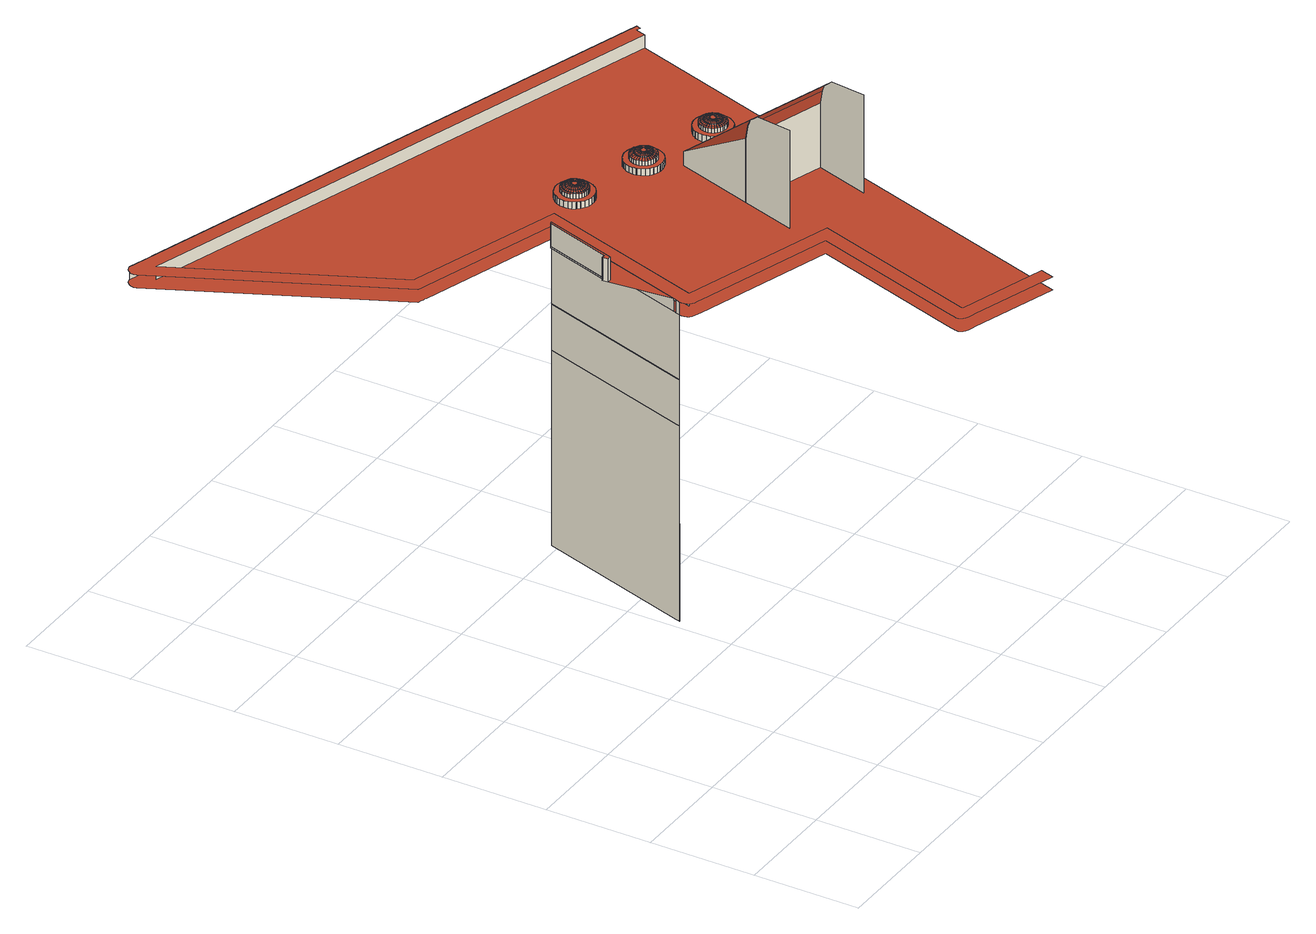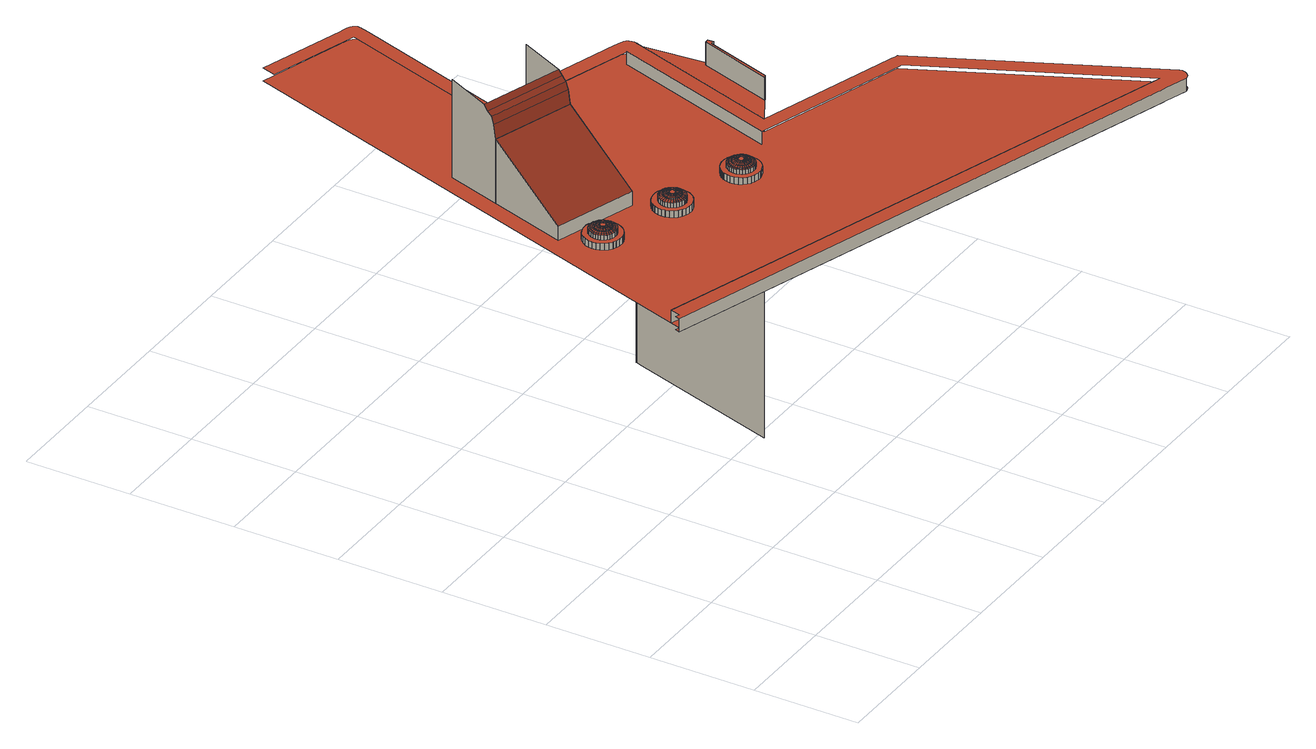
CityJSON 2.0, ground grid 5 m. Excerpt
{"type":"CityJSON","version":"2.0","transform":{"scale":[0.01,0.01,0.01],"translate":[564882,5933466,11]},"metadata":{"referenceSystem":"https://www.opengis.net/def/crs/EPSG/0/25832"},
"CityObjects":{
"building1":{"type":"Building","attributes":{"Grundfläche 2D":"19094.941454","Grundhöhe NN":"4.316"},"children":["building1-1","building1-2","building1-3","building1-4","building1-5","building1-6","building1-7","building1-8","building1-9","building1-10","building1-11","building1-12"],"geometry":[{"type":"MultiSurface","lod":"3","boundaries":[[[0,1,2,3]],[[4,5,6,7,8]],[[9,10,6,7]],[[11,12,13,14,0,3,15,16,17,18,19]],[[20,21,22,23,24,25,26,27]],[[28,29,30,31,4,8,32,33]],[[34,10,35,36,37,38,39]],[[38,37,40,41]],[[42,43,44,45,46,47,48,49,50,51,52,53,54,55,56,57,58,59,60,61,62,63,64,65,66,67,68,69,70,71,72,73,35,10,6,5,74,75,76,77,78,79,80,81,82,83,84,85,86,87,88,89,90,91,92,93,94,95,96,97,98]],[[99,100,101,102,103,104,105,106,107,108,109,110,111,112,113,114,115,116,117,118,119,120,121,122,123,124,125,126,127,33,32,8,4,128,129,130,131,132,133,134,135,136,137,138,139,140,141,142,143,144,145]],[[32,9,10,35,146,33]],[[10,9,146,35]],[[52,51,147,148]],[[113,114,115,116,62,61,60,59]],[[149,150,151,152,153,154,155,156,157,158,159,160]],[[161,162,157,156]],[[162,163,158,157]],[[163,164,159,158]],[[165,149,160,166]],[[164,167,160,159]],[[149,168,167,160]],[[56,55,169,110]],[[167,170,166,160]],[[161,171,172,173,174,168,167,164,163,162]],[[175,165,166,170]],[[168,175,170,167]]],"semantics":{"surfaces":[{"type":"WallSurface"},{"type":"RoofSurface"}],"values":[0,0,0,0,0,0,1,0,1,1,0,0,0,0,0,1,1,1,0,1,0,0,1,0,0,0]}}]},
"building1-1":{"type":"BuildingInstallation","parents":["building1"],"geometry":[{"type":"MultiSurface","lod":"3","boundaries":[[[176,177,178,179,180,181]],[[37,179,178,36]],[[37,38,180,179]],[[38,39,181,180]],[[34,176,181,39]],[[177,176,34,182]],[[178,177,182,36]]],"semantics":{"surfaces":[{"type":"RoofSurface"},{"type":"WallSurface"}],"values":[0,1,1,1,1,1,1]}}]},
"building1-2":{"type":"BuildingInstallation","parents":["building1"],"geometry":[{"type":"MultiSurface","lod":"3","boundaries":[[[183,184,185,186,187,188,189,190,191,192,193,194,195,196,197,198,199,200,201,202,203,204,205,206,207,208,209,210,211,212,213,214,215,216,217,218,219,220,221,222,223,224,225,226,227,228,229,230,231,232,233,234,235]],[[236,237,238,187,186,185]],[[238,239,188,187]],[[239,240,189,188]],[[240,241,190,189]],[[241,242,191,190]],[[242,243,244,193,192,191]],[[244,245,194,193]],[[245,246,195,194]],[[246,247,196,195]],[[247,248,197,196]],[[248,249,198,197]],[[249,250,199,198]],[[250,251,200,199]],[[251,252,253,202,201,200]],[[253,254,255,204,203,202]],[[255,256,257,206,205,204]],[[257,258,207,206]],[[258,259,208,207]],[[259,260,209,208]],[[260,261,210,209]],[[261,262,211,210]],[[262,263,212,211]],[[263,264,213,212]],[[264,265,266,215,214,213]],[[266,267,216,215]],[[267,268,217,216]],[[268,269,218,217]],[[269,270,219,218]],[[270,271,220,219]],[[271,272,221,220]],[[272,273,222,221]],[[273,274,223,222]],[[274,275,224,223]],[[275,276,225,224]],[[276,277,226,225]],[[277,278,227,226]],[[278,279,228,227]],[[279,280,229,228]],[[280,281,230,229]],[[281,282,231,230]],[[282,283,232,231]],[[283,284,233,232]],[[234,233,284,285]],[[285,286,235,234]],[[286,287,183,235]],[[287,288,184,183]],[[288,236,185,184]]],"semantics":{"surfaces":[{"type":"RoofSurface"},{"type":"WallSurface"}],"values":[0,1,1,1,1,1,1,1,1,1,1,1,1,1,1,1,1,1,1,1,1,1,1,1,1,1,1,1,1,1,1,1,1,1,1,1,1,1,1,1,1,1,1,1,1,1,1,1]}}]},
"building1-3":{"type":"BuildingInstallation","parents":["building1"],"geometry":[{"type":"MultiSurface","lod":"3","boundaries":[[[289,290,291,292,293,294,295,296,297,298,299,300,301,302,303,304,305,306,307,308,309,310,311,312,313,314,315,316,317,318,319,320,321,322,323,324,325,326,327,328,329,330,331,332,333,334,335,336,337,338,339,340,341,342,343,344,345,346,347,348]],[[349,350,291,290]],[[350,351,292,291]],[[351,352,293,292]],[[352,353,294,293]],[[353,354,295,294]],[[354,355,296,295]],[[355,356,297,296]],[[356,357,298,297]],[[357,358,359,300,299,298]],[[359,360,301,300]],[[360,361,302,301]],[[361,362,303,302]],[[362,363,304,303]],[[363,364,365,306,305,304]],[[307,306,365,366]],[[366,367,308,307]],[[367,368,369,310,309,308]],[[369,370,371,312,311,310]],[[343,342,372,373]],[[373,374,344,343]],[[345,344,374,375]],[[375,376,346,345]],[[376,377,347,346]],[[377,378,348,347]],[[378,379,349,290,289,348]],[[371,380,313,312]],[[380,381,314,313]],[[381,382,315,314]],[[382,383,316,315]],[[383,384,385,318,317,316]],[[385,386,387,320,319,318]],[[387,388,321,320]],[[388,389,322,321]],[[389,390,323,322]],[[390,391,324,323]],[[391,392,325,324]],[[392,393,326,325]],[[393,394,327,326]],[[394,395,328,327]],[[395,396,329,328]],[[396,397,330,329]],[[397,398,331,330]],[[398,399,332,331]],[[399,400,401,334,333,332]],[[401,402,335,334]],[[402,403,336,335]],[[403,404,337,336]],[[404,405,338,337]],[[405,406,407,340,339,338]],[[407,408,341,340]],[[408,372,342,341]]],"semantics":{"surfaces":[{"type":"RoofSurface"},{"type":"WallSurface"}],"values":[0,1,1,1,1,1,1,1,1,1,1,1,1,1,1,1,1,1,1,1,1,1,1,1,1,1,1,1,1,1,1,1,1,1,1,1,1,1,1,1,1,1,1,1,1,1,1,1,1,1,1,1]}}]},
"building1-4":{"type":"BuildingInstallation","parents":["building1"],"geometry":[{"type":"MultiSurface","lod":"3","boundaries":[[[409,410,411,412]],[[413,409,412,414,415]],[[410,416,417,411]],[[416,418,419,417]],[[420,421,419,418]],[[420,422,423,421]],[[422,424,425,423]],[[426,427,425,424]],[[426,428,429,427]],[[428,430,431,429]],[[430,432,433,431]],[[432,434,435,433]],[[436,437,435,434]],[[436,438,439,437]],[[438,440,441,439]],[[440,442,443,444]],[[440,444,441]],[[442,445,446,443]],[[447,448,446,445]],[[449,450,448,447]],[[449,451,452,450]],[[451,453,454,452]],[[453,455,456,454]],[[455,457,458,456]],[[457,459,460,458]],[[459,461,462,460]],[[461,463,464,462]],[[465,466,464,463]],[[465,467,468,466]],[[467,469,470,468]],[[469,413,415,470]],[[411,471,472,412]],[[411,417,473,471]],[[417,419,474,473]],[[419,421,475,474]],[[421,423,476,475]],[[425,477,476,423]],[[425,427,478,477]],[[427,429,479,478]],[[431,480,479,429]],[[431,433,481,480]],[[433,435,482,481]],[[435,437,483,482]],[[437,439,484,483]],[[441,485,484,439]],[[444,443,486,485,441]],[[443,446,487,486]],[[448,488,487,446]],[[448,450,489,488]],[[450,452,490,489]],[[452,454,491,490]],[[454,456,492,491]],[[456,458,493,492]],[[460,494,493,458]],[[460,462,495,494]],[[462,464,496,495]],[[464,466,497,496]],[[468,498,497,466]],[[468,470,499,498]],[[470,415,500,499]],[[414,412,472,500,415]],[[498,499,500,472,471,473,474,475,476,477,478,479,480,481,482,483,484,485,486,487,488,489,490,491,492,493,494,495,496,497]],[[501,502,410,409]],[[502,503,416,410]],[[503,504,418,416]],[[504,505,420,418]],[[505,506,422,420]],[[506,507,424,422]],[[507,508,426,424]],[[508,509,428,426]],[[430,428,509,510]],[[432,430,510,511]],[[511,512,434,432]],[[512,513,436,434]],[[513,514,438,436]],[[514,515,440,438]],[[515,516,442,440]],[[516,517,445,442]],[[517,518,447,445]],[[518,519,449,447]],[[519,520,451,449]],[[520,521,453,451]],[[521,522,455,453]],[[522,523,457,455]],[[523,524,459,457]],[[524,525,461,459]],[[525,526,463,461]],[[526,527,465,463]],[[467,465,527,528]],[[469,467,528,529]],[[529,530,413,469]],[[530,501,409,413]]],"semantics":{"surfaces":[{"type":"RoofSurface"},{"type":"WallSurface"}],"values":[0,0,0,0,0,0,0,0,0,0,0,0,0,0,0,0,0,0,0,0,0,0,0,0,0,0,0,0,0,0,0,0,0,0,0,0,0,0,0,0,0,0,0,0,0,0,0,0,0,0,0,0,0,0,0,0,0,0,0,0,0,0,1,1,1,1,1,1,1,1,1,1,1,1,1,1,1,1,1,1,1,1,1,1,1,1,1,1,1,1,1,1]}}]},
"building1-5":{"type":"BuildingInstallation","parents":["building1"],"geometry":[{"type":"MultiSurface","lod":"3","boundaries":[[[531,532,533,534,535,536,537,538,539,540,541,542,543,544,545,546,547,548,549,550,551,552,553,554,555,556,557,558,559,560,561,562,563,564,565,566,567,568,569,570,571,572,573,574]],[[575,576,549,548]],[[576,577,550,549]],[[577,578,579,552,551,550]],[[580,581,582,562,561,560]],[[582,583,584,564,563,562]],[[584,585,565,564]],[[585,586,566,565]],[[586,587,567,566]],[[587,588,568,567]],[[589,590,533,532]],[[590,591,534,533]],[[591,592,535,534]],[[592,593,536,535]],[[593,594,537,536]],[[594,595,538,537]],[[595,596,539,538]],[[596,597,540,539]],[[597,598,541,540]],[[542,541,598,599]],[[543,542,599,600]],[[600,601,544,543]],[[601,602,545,544]],[[602,603,546,545]],[[603,604,547,546]],[[604,575,548,547]],[[579,605,606,554,553,552]],[[606,607,608,556,555,554]],[[608,609,610,558,557,556]],[[610,611,559,558]],[[611,580,560,559]],[[612,570,569,568,588,613]],[[612,614,571,570]],[[614,615,572,571]],[[616,574,573,572,615,617]],[[616,618,531,574]],[[618,589,532,531]]],"semantics":{"surfaces":[{"type":"RoofSurface"},{"type":"WallSurface"}],"values":[0,1,1,1,1,1,1,1,1,1,1,1,1,1,1,1,1,1,1,1,1,1,1,1,1,1,1,1,1,1,1,1,1,1,1,1,1]}}]},
"building1-6":{"type":"BuildingInstallation","parents":["building1"],"geometry":[{"type":"MultiSurface","lod":"3","boundaries":[[[619,620,621,622,623,624,625,626,627,628,629,630,631,632,633,634,635,636,637,638,639,640,641,642,643,644,645,646,647,648,649,650,651,652,653,654,655,656,657,658,659,660,661,662]],[[637,636,663,664]],[[638,637,664,665]],[[666,640,639,638,665,667]],[[668,642,641,640,666,669]],[[643,642,668,670]],[[644,643,670,671]],[[645,644,671,672]],[[646,645,672,673]],[[674,648,647,646,673,675]],[[625,624,676,677]],[[626,625,677,678]],[[627,626,678,679]],[[628,627,679,680]],[[629,628,680,681]],[[630,629,681,682]],[[631,630,682,683]],[[632,631,683,684]],[[621,620,685,686]],[[622,621,686,687]],[[623,622,687,688]],[[624,623,688,676]],[[633,632,684,689]],[[634,633,689,690]],[[635,634,690,691]],[[636,635,691,663]],[[692,650,649,648,674,693]],[[694,652,651,650,692,695]],[[696,654,653,652,694,697]],[[655,654,696,698]],[[656,655,698,699]],[[700,658,657,656,699,701]],[[702,660,659,658,700,703]],[[704,662,661,660,702,705]],[[619,662,704,706]],[[620,619,706,685]]],"semantics":{"surfaces":[{"type":"RoofSurface"},{"type":"WallSurface"}],"values":[0,1,1,1,1,1,1,1,1,1,1,1,1,1,1,1,1,1,1,1,1,1,1,1,1,1,1,1,1,1,1,1,1,1,1,1]}}]},
"building1-7":{"type":"BuildingInstallation","parents":["building1"],"geometry":[{"type":"MultiSurface","lod":"3","boundaries":[[[707,708,709,710]],[[711,707,710,712,713]],[[708,714,715,709]],[[714,716,717,715]],[[716,718,719,717]],[[718,720,721,719]],[[720,722,723,721]],[[722,724,725,723]],[[724,726,727,725]],[[726,728,729,727]],[[728,730,731,729]],[[732,733,731,730]],[[732,734,735,733]],[[734,736,737,735]],[[736,738,739,737]],[[739,738,740,741,742]],[[740,743,744,741]],[[743,745,746,744]],[[745,747,748,746]],[[747,749,750,748]],[[749,751,752,750]],[[751,753,754,752]],[[753,755,756,754]],[[755,757,758,756]],[[757,759,760,758]],[[759,761,762,760]],[[761,763,764,762]],[[765,766,764,763]],[[765,767,768,766]],[[767,711,713,768]],[[710,709,769,770]],[[771,713,712,710,770]],[[715,772,769,709]],[[715,717,773,772]],[[717,719,774,773]],[[719,721,775,774]],[[721,723,776,775]],[[723,725,777,776]],[[727,778,777,725]],[[727,729,779,778]],[[729,731,780,779]],[[731,733,781,780]],[[735,782,781,733]],[[735,737,783,782]],[[737,739,784,783]],[[742,741,785,784,739]],[[744,786,785,741]],[[744,746,787,786]],[[746,748,788,787]],[[748,750,789,788]],[[750,752,790,789]],[[754,791,790,752]],[[754,756,792,791]],[[756,758,793,792]],[[760,794,793,758]],[[760,762,795,794]],[[762,764,796,795]],[[764,766,797,796]],[[766,768,798,797]],[[713,771,798,768]],[[771,770,769,772,773,774,775,776,777,778,779,780,781,782,783,784,785,786,787,788,789,790,791,792,793,794,795,796,797,798]],[[708,707,799,800]],[[714,708,800,801]],[[716,714,801,802]],[[718,716,802,803]],[[720,718,803,804]],[[722,720,804,805]],[[724,722,805,806]],[[726,724,806,807]],[[728,726,807,808]],[[730,728,808,809]],[[732,730,809,810]],[[734,732,810,811]],[[736,734,811,812]],[[738,736,812,813]],[[740,738,813,814]],[[743,740,814,815]],[[745,743,815,816]],[[747,745,816,817]],[[749,747,817,818]],[[751,749,818,819]],[[753,751,819,820]],[[755,753,820,821]],[[757,755,821,822]],[[759,757,822,823]],[[761,759,823,824]],[[763,761,824,825]],[[765,763,825,826]],[[767,765,826,827]],[[711,767,827,828]],[[707,711,828,799]]],"semantics":{"surfaces":[{"type":"RoofSurface"},{"type":"WallSurface"}],"values":[0,0,0,0,0,0,0,0,0,0,0,0,0,0,0,0,0,0,0,0,0,0,0,0,0,0,0,0,0,0,0,0,0,0,0,0,0,0,0,0,0,0,0,0,0,0,0,0,0,0,0,0,0,0,0,0,0,0,0,0,0,1,1,1,1,1,1,1,1,1,1,1,1,1,1,1,1,1,1,1,1,1,1,1,1,1,1,1,1,1,1]}}]},
"building1-8":{"type":"BuildingInstallation","parents":["building1"],"geometry":[{"type":"MultiSurface","lod":"3","boundaries":[[[829,830,831,832,833,834,835,836,837,838,839,840,841,842,843,844,845,846,847,848,849,850,851,852,853,854,855,856,857,858,859,860,861,862,863,864,865,866,867,868,869,870,871,872,873,874,875,876,877,878,879]],[[880,881,834,833]],[[881,882,835,834]],[[882,883,836,835]],[[883,884,837,836]],[[884,885,838,837]],[[885,886,839,838]],[[886,887,840,839]],[[887,888,841,840]],[[888,889,842,841]],[[889,890,843,842]],[[890,891,844,843]],[[891,892,845,844]],[[892,893,846,845]],[[893,894,847,846]],[[894,895,848,847]],[[895,896,897,850,849,848]],[[897,898,899,852,851,850]],[[899,900,853,852]],[[900,901,854,853]],[[901,902,855,854]],[[902,903,856,855]],[[903,904,857,856]],[[904,905,858,857]],[[905,906,859,858]],[[906,907,908,861,860,859]],[[908,909,862,861]],[[909,910,863,862]],[[910,911,864,863]],[[911,912,865,864]],[[912,913,914,867,866,865]],[[914,915,868,867]],[[915,916,869,868]],[[916,917,870,869]],[[917,918,871,870]],[[918,919,872,871]],[[919,920,873,872]],[[920,921,874,873]],[[921,922,875,874]],[[922,923,876,875]],[[923,924,925,878,877,876]],[[925,926,879,878]],[[926,927,829,879]],[[927,928,830,829]],[[928,929,831,830]],[[929,930,832,831]],[[930,880,833,832]]],"semantics":{"surfaces":[{"type":"RoofSurface"},{"type":"WallSurface"}],"values":[0,1,1,1,1,1,1,1,1,1,1,1,1,1,1,1,1,1,1,1,1,1,1,1,1,1,1,1,1,1,1,1,1,1,1,1,1,1,1,1,1,1,1,1,1,1,1]}}]},
"building1-9":{"type":"BuildingInstallation","parents":["building1"],"geometry":[{"type":"MultiSurface","lod":"3","boundaries":[[[931,932,933,934,935,936,937,938,939,940,941,942,943,944,945,946,947,948,949,950,951,952,953,954,955,956,957,958,959,960,961,962,963,964,965,966,967,968,969,970,971,972,973,974,975,976,977,978,979,980,981,982,983,984,985,986,987,988,989,990]],[[991,936,935,934,992,993]],[[937,936,991,994]],[[938,937,994,995]],[[939,938,995,996]],[[940,939,996,997]],[[941,940,997,998]],[[942,941,998,999]],[[1000,944,943,942,999,1001]],[[945,944,1000,1002]],[[946,945,1002,1003]],[[1004,948,947,946,1003,1005]],[[949,948,1004,1006]],[[950,949,1006,1007]],[[951,950,1007,1008]],[[952,951,1008,1009]],[[1010,954,953,952,1009,1011]],[[1012,956,955,954,1010,1013]],[[1014,988,987,986,1015,1016]],[[989,988,1014,1017]],[[990,989,1017,1018]],[[990,1018,931]],[[1019,1020,933]],[[934,933,1020,992]],[[957,956,1012,1021]],[[958,957,1021,1022]],[[959,958,1022,1023]],[[960,959,1023,1024]],[[961,960,1024,1025]],[[962,961,1025,1026]],[[963,962,1026,1027]],[[964,963,1027,1028]],[[979,978,1029,1030]],[[980,979,1030,1031]],[[1032,982,981,980,1031,1033]],[[1034,984,983,982,1032,1035]],[[1015,986,985,984,1034,1036]],[[1037,966,965,964,1028,1038]],[[967,966,1037,1039]],[[968,967,1039,1040]],[[969,968,1040,1041]],[[970,969,1041,1042]],[[971,970,1042,1043]],[[972,971,1043,1044]],[[1045,974,973,972,1044,1046]],[[975,974,1045,1047]],[[976,975,1047,1048]],[[977,976,1048,1049]],[[978,977,1049,1029]],[[1018,1050,931]],[[932,931,1050,1019]],[[932,1019,933]]],"semantics":{"surfaces":[{"type":"RoofSurface"},{"type":"WallSurface"}],"values":[0,1,1,1,1,1,1,1,1,1,1,1,1,1,1,1,1,1,1,1,1,1,1,1,1,1,1,1,1,1,1,1,1,1,1,1,1,1,1,1,1,1,1,1,1,1,1,1,1,1,1,1]}}]},
"building1-10":{"type":"BuildingInstallation","parents":["building1"],"geometry":[{"type":"MultiSurface","lod":"3","boundaries":[[[1051,1052,1053,1054,1055,1056,1057,1058,1059,1060,1061,1062,1063,1064,1065,1066,1067,1068,1069,1070,1071,1072,1073,1074,1075,1076,1077,1078,1079,1080,1081,1082,1083,1084,1085,1086,1087,1088,1089,1090,1091,1092,1093,1094,1095,1096,1097,1098,1099,1100,1101,1102]],[[1103,1104,1105,1054,1053,1052]],[[1105,1106,1107,1056,1055,1054]],[[1107,1108,1057,1056]],[[1108,1109,1058,1057]],[[1109,1110,1111,1060,1059,1058]],[[1111,1112,1061,1060]],[[1112,1113,1062,1061]],[[1113,1114,1063,1062]],[[1114,1115,1064,1063]],[[1115,1116,1065,1064]],[[1116,1117,1066,1065]],[[1117,1118,1067,1066]],[[1118,1119,1120,1069,1068,1067]],[[1120,1121,1122,1071,1070,1069]],[[1122,1123,1072,1071]],[[1123,1124,1073,1072]],[[1124,1125,1074,1073]],[[1125,1126,1075,1074]],[[1126,1127,1076,1075]],[[1127,1128,1077,1076]],[[1078,1077,1128,1129]],[[1129,1130,1131,1080,1079,1078]],[[1131,1132,1081,1080]],[[1132,1133,1082,1081]],[[1133,1134,1083,1082]],[[1134,1135,1084,1083]],[[1135,1136,1085,1084]],[[1136,1137,1086,1085]],[[1137,1138,1087,1086]],[[1138,1139,1088,1087]],[[1139,1140,1089,1088]],[[1140,1141,1090,1089]],[[1141,1142,1091,1090]],[[1142,1143,1092,1091]],[[1143,1144,1093,1092]],[[1144,1145,1094,1093]],[[1145,1146,1095,1094]],[[1146,1147,1096,1095]],[[1147,1148,1097,1096]],[[1148,1149,1098,1097]],[[1149,1150,1099,1098]],[[1100,1099,1150,1151]],[[1151,1152,1101,1100]],[[1152,1153,1102,1101]],[[1153,1154,1051,1102]],[[1154,1103,1052,1051]]],"semantics":{"surfaces":[{"type":"RoofSurface"},{"type":"WallSurface"}],"values":[0,1,1,1,1,1,1,1,1,1,1,1,1,1,1,1,1,1,1,1,1,1,1,1,1,1,1,1,1,1,1,1,1,1,1,1,1,1,1,1,1,1,1,1,1,1,1]}}]},
"building1-11":{"type":"BuildingInstallation","parents":["building1"],"geometry":[{"type":"MultiSurface","lod":"3","boundaries":[[[1155,1156,1157,1158,1159,1160,1161,1162,1163,1164,1165,1166,1167,1168,1169,1170,1171,1172,1173,1174,1175,1176,1177,1178,1179,1180,1181,1182,1183,1184,1185,1186,1187,1188,1189,1190,1191,1192,1193,1194,1195,1196,1197,1198]],[[1197,1196,1199,1200]],[[1200,1201,1198,1197]],[[1201,1202,1155,1198]],[[1202,1203,1156,1155]],[[1203,1204,1205,1158,1157,1156]],[[1205,1206,1159,1158]],[[1206,1207,1160,1159]],[[1208,1209,1173,1172]],[[1209,1210,1174,1173]],[[1210,1211,1175,1174]],[[1211,1212,1176,1175]],[[1212,1213,1177,1176]],[[1178,1177,1213,1214]],[[1214,1215,1216,1180,1179,1178]],[[1216,1217,1218,1182,1181,1180]],[[1218,1219,1220,1184,1183,1182]],[[1220,1221,1185,1184]],[[1221,1222,1186,1185]],[[1222,1223,1224,1188,1187,1186]],[[1224,1225,1189,1188]],[[1225,1226,1190,1189]],[[1226,1227,1228,1192,1191,1190]],[[1228,1229,1193,1192]],[[1229,1230,1194,1193]],[[1230,1231,1195,1194]],[[1231,1199,1196,1195]],[[1207,1232,1161,1160]],[[1232,1233,1162,1161]],[[1233,1234,1163,1162]],[[1234,1235,1164,1163]],[[1235,1236,1165,1164]],[[1236,1237,1166,1165]],[[1237,1238,1167,1166]],[[1238,1239,1168,1167]],[[1239,1240,1169,1168]],[[1240,1241,1170,1169]],[[1241,1242,1171,1170]],[[1242,1208,1172,1171]]],"semantics":{"surfaces":[{"type":"RoofSurface"},{"type":"WallSurface"}],"values":[0,1,1,1,1,1,1,1,1,1,1,1,1,1,1,1,1,1,1,1,1,1,1,1,1,1,1,1,1,1,1,1,1,1,1,1,1,1,1]}}]},
"building1-12":{"type":"BuildingInstallation","parents":["building1"],"geometry":[{"type":"MultiSurface","lod":"3","boundaries":[[[1243,1244,1245,1246,1247]],[[1248,1243,1247,1249,1250]],[[1244,1251,1252,1253,1245]],[[1251,1254,1255,1256,1252]],[[1254,1257,1258,1259,1255]],[[1257,1260,1261,1262,1258]],[[1260,1263,1264,1265,1261]],[[1263,1266,1267,1268,1264]],[[1266,1269,1270,1271,1267]],[[1269,1272,1273,1274,1270]],[[1272,1275,1276,1277,1273]],[[1275,1278,1279,1280,1276]],[[1278,1281,1282,1283,1279]],[[1281,1284,1285,1286,1282]],[[1284,1287,1288,1289]],[[1284,1289,1285]],[[1287,1290,1291,1292,1288]],[[1291,1290,1293,1294,1295]],[[1293,1296,1297,1298,1294]],[[1296,1299,1300,1301,1297]],[[1300,1299,1302,1303,1304]],[[1302,1305,1306,1307,1303]],[[1308,1309,1310,1305]],[[1305,1310,1306]],[[1308,1311,1312,1313,1309]],[[1312,1311,1314,1315,1316]],[[1314,1317,1318,1319,1315]],[[1317,1320,1321,1322,1318]],[[1320,1323,1324,1325,1321]],[[1323,1326,1327,1328,1324]],[[1326,1329,1330,1331,1327]],[[1329,1248,1250,1332,1330]],[[1333,1334,1335,1336]],[[1334,1333,1247,1246,1245]],[[1333,1336,1337]],[[1333,1337,1338,1250,1249,1247]],[[1339,1340,1335,1334]],[[1339,1334,1245,1253]],[[1339,1341,1342,1340]],[[1255,1341,1339,1252,1256]],[[1253,1252,1339]],[[1341,1343,1344,1342]],[[1258,1343,1341,1255,1259]],[[1343,1345,1346,1344]],[[1261,1345,1343,1258,1262]],[[1347,1348,1346,1345]],[[1264,1347,1345,1261,1265]],[[1347,1349,1350,1348]],[[1347,1264,1268,1349]],[[1349,1351,1352,1350]],[[1351,1349,1267,1271,1270]],[[1268,1267,1349]],[[1353,1354,1352,1351]],[[1353,1351,1270,1274]],[[1353,1355,1356,1354]],[[1355,1353,1277,1276]],[[1274,1277,1353]],[[1355,1357,1358,1356]],[[1357,1355,1276,1280,1279]],[[1357,1359,1360,1358]],[[1359,1357,1279,1283,1282]],[[1361,1362,1360,1359]],[[1361,1359,1282,1286,1285]],[[1361,1363,1364,1362]],[[1363,1361,1289,1288]],[[1285,1289,1361]],[[1365,1366,1367,1364,1363]],[[1363,1292,1365]],[[1288,1292,1363]],[[1366,1365,1292,1291]],[[1368,1369,1367,1366]],[[1368,1366,1291,1295,1294]],[[1368,1370,1371,1369]],[[1370,1368,1294,1298,1297]],[[1370,1372,1373,1371]],[[1372,1370,1297,1301,1300]],[[1372,1374,1375,1373]],[[1374,1372,1300,1304,1303]],[[1374,1376,1377,1375]],[[1376,1374,1303,1307,1306]],[[1376,1378,1379,1377]],[[1378,1376,1310,1309]],[[1306,1310,1376]],[[1378,1380,1381,1379]],[[1380,1378,1309,1313,1312]],[[1380,1382,1383,1381]],[[1382,1380,1312,1316,1315]],[[1382,1384,1385,1383]],[[1384,1382,1315,1319,1318]],[[1384,1386,1387,1385]],[[1321,1386,1384,1318,1322]],[[1388,1389,1387,1386]],[[1324,1388,1386,1321,1325]],[[1388,1390,1391,1389]],[[1327,1390,1388,1324,1328]],[[1390,1392,1393,1391]],[[1330,1392,1390,1327,1331]],[[1392,1338,1394,1393]],[[1338,1392,1330,1332,1250]],[[1338,1337,1336,1394]],[[1391,1393,1394,1336,1335,1340,1342,1344,1346,1348,1350,1352,1354,1356,1358,1360,1362,1364,1367,1369,1371,1373,1375,1377,1379,1381,1383,1385,1387,1389]],[[1273,1277,1274]],[[1395,1396,1244,1243]],[[1396,1397,1251,1244]],[[1397,1398,1254,1251]],[[1399,1400,1326,1323]],[[1329,1326,1400,1401]],[[1401,1402,1248,1329]],[[1402,1395,1243,1248]],[[1398,1403,1257,1254]],[[1403,1404,1260,1257]],[[1404,1405,1263,1260]],[[1405,1406,1266,1263]],[[1406,1407,1269,1266]],[[1407,1408,1272,1269]],[[1408,1409,1275,1272]],[[1409,1410,1278,1275]],[[1410,1411,1281,1278]],[[1411,1412,1284,1281]],[[1412,1413,1287,1284]],[[1413,1414,1290,1287]],[[1293,1290,1414,1415]],[[1415,1416,1296,1293]],[[1416,1417,1299,1296]],[[1417,1418,1302,1299]],[[1418,1419,1305,1302]],[[1419,1420,1308,1305]],[[1420,1421,1311,1308]],[[1421,1422,1314,1311]],[[1422,1423,1317,1314]],[[1423,1424,1320,1317]],[[1424,1399,1323,1320]]],"semantics":{"surfaces":[{"type":"RoofSurface"},{"type":"WallSurface"}],"values":[0,0,0,0,0,0,0,0,0,0,0,0,0,0,0,0,0,0,0,0,0,0,0,0,0,0,0,0,0,0,0,0,0,0,0,0,0,0,0,0,0,0,0,0,0,0,0,0,0,0,0,0,0,0,0,0,0,0,0,0,0,0,0,0,0,0,0,0,0,0,0,0,0,0,0,0,0,0,0,0,0,0,0,0,0,0,0,0,0,0,0,0,0,0,0,0,0,0,0,0,0,0,1,1,1,1,1,1,1,1,1,1,1,1,1,1,1,1,1,1,1,1,1,1,1,1,1,1,1,1,1,1]}}]}
},
"vertices":[
[1049,1278,99],[1048,1276,99],[1048,1276,574],[1049,1278,574],[1049,1278,1594],[1049,1278,1657],[1054,1296,1657],[1054,1296,1650],[1054,1296,1594],[1059,1311,1650],[1059,1311,1657],[1287,2033,1050],[1287,2033,99],[1059,1311,99],[1054,1296,99],[1049,1278,578],[1049,1278,689],[1049,1278,1050],[1054,1296,1050],[1059,1311,1050],[1049,1278,1053],[1049,1278,1275],[1054,1296,1275],[1059,1311,1275],[1287,2033,1275],[1287,2033,1053],[1059,1311,1053],[1054,1296,1053],[1287,2033,1279],[1059,1311,1279],[1054,1296,1279],[1049,1278,1279],[1059,1311,1594],[1287,2033,1594],[1032,1609,1657],[1287,2033,1657],[1161,1961,1657],[1148,1956,1657],[1047,1637,1657],[1029,1636,1657],[1148,1956,1650],[1047,1637,1650],[1583,180,1657],[1588,179,1657],[2002,48,1657],[2022,113,1657],[1608,244,1657],[1604,245,1657],[1608,258,1657],[1857,1046,1657],[1127,1277,1657],[1126,1277,1657],[1378,2074,1657],[644,2306,1657],[636,2308,1657],[183,3279,1657],[2765,2463,1657],[2780,2511,1657],[2800,2505,1657],[2807,2526,1657],[242,3336,1657],[234,3339,1657],[126,3373,1657],[114,3372,1657],[101,3366,1657],[90,3356,1657],[83,3343,1657],[81,3329,1657],[84,3316,1657],[579,2256,1657],[594,2252,1657],[610,2246,1657],[616,2245,1657],[624,2242,1657],[1048,1276,1657],[1046,1265,1657],[1047,1254,1657],[1051,1242,1657],[1057,1233,1657],[1066,1225,1657],[1075,1219,1657],[1093,1214,1657],[1105,1210,1657],[1106,1210,1657],[1769,1000,1657],[1541,279,1657],[1537,266,1657],[1536,264,1657],[1531,247,1657],[1528,238,1657],[1526,229,1657],[1526,220,1657],[1530,210,1657],[1531,207,1657],[1535,201,1657],[1543,195,1657],[1551,191,1657],[1558,188,1657],[1574,183,1657],[1530,210,1594],[1531,207,1594],[1535,201,1594],[1543,195,1594],[1551,191,1594],[1558,188,1594],[1574,183,1594],[1583,180,1594],[1588,179,1594],[2002,48,1594],[2022,113,1594],[2765,2463,1594],[2780,2511,1594],[2800,2505,1594],[2807,2526,1594],[242,3336,1594],[234,3339,1594],[126,3373,1594],[114,3372,1594],[101,3366,1594],[90,3356,1594],[83,3343,1594],[81,3329,1594],[84,3316,1594],[579,2256,1594],[594,2252,1594],[610,2246,1594],[616,2245,1594],[624,2242,1594],[1048,1276,1594],[1046,1265,1594],[1047,1254,1594],[1051,1242,1594],[1057,1233,1594],[1066,1225,1594],[1075,1219,1594],[1093,1214,1594],[1105,1210,1594],[1106,1210,1594],[1769,1000,1594],[1541,279,1594],[1537,266,1594],[1536,264,1594],[1531,247,1594],[1528,238,1594],[1526,229,1594],[1526,220,1594],[1287,2033,1650],[1126,1277,1594],[1378,2074,1594],[1941,1487,1594],[1937,1475,1594],[1933,1462,1594],[1926,1440,1594],[1920,1419,1594],[1860,1229,1594],[1860,1229,2072],[1920,1419,2044],[1926,1440,2024],[1933,1462,2006],[1937,1475,1973],[1941,1487,1908],[2313,1295,2044],[2320,1316,2024],[2327,1338,2006],[2331,1351,1973],[2058,1856,1594],[2058,1856,1662],[2334,1362,1908],[2334,1362,1594],[183,3279,1594],[2451,1732,1662],[2253,1105,2072],[2253,1105,1594],[2327,1338,1594],[2331,1351,1594],[2451,1732,1594],
[1032,1609,1769],[1050,1611,1769],[1161,1961,1769],[1148,1956,1769],[1047,1637,1769],[1029,1636,1769],[1050,1611,1657],
[1660,2191,1627],[1659,2191,1627],[1643,2199,1627],[1625,2203,1627],[1624,2203,1627],[1607,2204,1627],[1606,2204,1627],[1589,2200,1627],[1588,2200,1627],[1572,2193,1627],[1571,2193,1627],[1556,2183,1627],[1544,2170,1627],[1543,2169,1627],[1534,2154,1627],[1533,2153,1627],[1528,2137,1627],[1527,2136,1627],[1526,2124,1627],[1525,2118,1627],[1526,2111,1627],[1527,2099,1627],[1527,2098,1627],[1532,2082,1627],[1532,2081,1627],[1541,2065,1627],[1542,2065,1627],[1553,2051,1627],[1554,2051,1627],[1568,2040,1627],[1584,2032,1627],[1585,2032,1627],[1602,2028,1627],[1603,2028,1627],[1621,2028,1627],[1622,2028,1627],[1639,2031,1627],[1640,2031,1627],[1656,2038,1627],[1657,2039,1627],[1671,2049,1627],[1672,2049,1627],[1684,2062,1627],[1684,2063,1627],[1694,2078,1627],[1694,2079,1627],[1699,2096,1627],[1702,2114,1627],[1700,2132,1627],[1695,2149,1627],[1695,2150,1627],[1686,2166,1627],[1674,2180,1627],[1643,2199,1594],[1625,2203,1594],[1624,2203,1594],[1607,2204,1594],[1606,2204,1594],[1589,2200,1594],[1588,2200,1594],[1572,2193,1594],[1571,2193,1594],[1556,2183,1594],[1544,2170,1594],[1543,2169,1594],[1534,2154,1594],[1533,2153,1594],[1528,2137,1594],[1527,2136,1594],[1526,2124,1594],[1525,2118,1594],[1526,2111,1594],[1527,2099,1594],[1527,2098,1594],[1532,2082,1594],[1532,2081,1594],[1541,2065,1594],[1542,2065,1594],[1553,2051,1594],[1554,2051,1594],[1568,2040,1594],[1584,2032,1594],[1585,2032,1594],[1602,2028,1594],[1603,2028,1594],[1621,2028,1594],[1622,2028,1594],[1639,2031,1594],[1640,2031,1594],[1656,2038,1594],[1657,2039,1594],[1671,2049,1594],[1672,2049,1594],[1684,2062,1594],[1684,2063,1594],[1694,2078,1594],[1694,2079,1594],[1699,2096,1594],[1702,2114,1594],[1700,2132,1594],[1695,2149,1594],[1695,2150,1594],[1686,2166,1594],[1674,2180,1594],[1660,2191,1594],[1659,2191,1594],
[1632,2166,1652],[1631,2167,1652],[1622,2169,1652],[1620,2169,1652],[1610,2170,1652],[1609,2170,1652],[1599,2168,1652],[1598,2167,1652],[1589,2164,1652],[1588,2163,1652],[1579,2157,1652],[1578,2157,1652],[1571,2149,1652],[1570,2148,1652],[1565,2140,1652],[1565,2139,1652],[1561,2129,1652],[1561,2128,1652],[1560,2118,1652],[1559,2117,1652],[1560,2116,1652],[1560,2106,1652],[1561,2104,1652],[1564,2095,1652],[1564,2094,1652],[1569,2085,1652],[1570,2084,1652],[1577,2076,1652],[1578,2075,1652],[1585,2070,1652],[1587,2069,1652],[1596,2065,1652],[1597,2064,1652],[1607,2062,1652],[1608,2062,1652],[1618,2062,1652],[1619,2062,1652],[1629,2064,1652],[1630,2065,1652],[1640,2068,1652],[1641,2069,1652],[1649,2075,1652],[1650,2076,1652],[1656,2083,1652],[1657,2084,1652],[1662,2093,1652],[1663,2094,1652],[1666,2103,1652],[1667,2108,1652],[1667,2115,1652],[1667,2122,1652],[1667,2126,1652],[1664,2135,1652],[1663,2137,1652],[1658,2145,1652],[1658,2146,1652],[1651,2154,1652],[1650,2155,1652],[1643,2161,1652],[1641,2162,1652],[1631,2167,1594],[1622,2169,1594],[1620,2169,1594],[1610,2170,1594],[1609,2170,1594],[1599,2168,1594],[1598,2167,1594],[1589,2164,1594],[1588,2163,1594],[1579,2157,1594],[1578,2157,1594],[1571,2149,1594],[1570,2148,1594],[1565,2140,1594],[1565,2139,1594],[1561,2129,1594],[1561,2128,1594],[1560,2118,1594],[1559,2117,1594],[1560,2116,1594],[1560,2106,1594],[1561,2104,1594],[1564,2095,1594],[1663,2137,1594],[1658,2145,1594],[1658,2146,1594],[1651,2154,1594],[1650,2155,1594],[1643,2161,1594],[1641,2162,1594],[1632,2166,1594],[1564,2094,1594],[1569,2085,1594],[1570,2084,1594],[1577,2076,1594],[1578,2075,1594],[1585,2070,1594],[1587,2069,1594],[1596,2065,1594],[1597,2064,1594],[1607,2062,1594],[1608,2062,1594],[1618,2062,1594],[1619,2062,1594],[1629,2064,1594],[1630,2065,1594],[1640,2068,1594],[1641,2069,1594],[1649,2075,1594],[1650,2076,1594],[1656,2083,1594],[1657,2084,1594],[1662,2093,1594],[1663,2094,1594],[1666,2103,1594],[1667,2108,1594],[1667,2115,1594],[1667,2122,1594],[1667,2126,1594],[1664,2135,1594],
[1634,2174,1649],[1621,2177,1649],[1617,2143,1663],[1622,2142,1663],[1645,2168,1649],[1623,2141,1663],[1628,2139,1663],[1608,2177,1649],[1611,2143,1663],[1596,2175,1649],[1606,2142,1663],[1584,2170,1649],[1600,2140,1663],[1573,2162,1649],[1596,2136,1663],[1565,2153,1649],[1592,2132,1663],[1558,2142,1649],[1589,2127,1663],[1554,2130,1649],[1587,2122,1663],[1552,2117,1649],[1586,2116,1663],[1553,2104,1649],[1587,2111,1663],[1557,2092,1649],[1588,2105,1663],[1563,2081,1649],[1591,2100,1663],[1571,2071,1649],[1595,2096,1663],[1582,2063,1649],[1599,2092,1663],[1593,2058,1649],[1605,2090,1663],[1600,2092,1663],[1606,2055,1649],[1610,2089,1663],[1619,2054,1649],[1616,2088,1663],[1631,2057,1649],[1621,2090,1663],[1643,2062,1649],[1627,2092,1663],[1654,2069,1649],[1631,2095,1663],[1662,2079,1649],[1635,2099,1663],[1669,2090,1649],[1638,2104,1663],[1673,2102,1649],[1640,2109,1663],[1675,2114,1649],[1641,2115,1663],[1674,2127,1649],[1640,2121,1663],[1670,2139,1649],[1639,2126,1663],[1664,2151,1649],[1636,2131,1663],[1656,2161,1649],[1632,2136,1663],[1615,2129,1665],[1618,2129,1665],[1612,2129,1665],[1609,2129,1665],[1607,2128,1665],[1605,2126,1665],[1603,2124,1665],[1601,2122,1665],[1600,2119,1665],[1600,2116,1665],[1600,2113,1665],[1601,2110,1665],[1602,2108,1665],[1604,2106,1665],[1606,2104,1665],[1609,2103,1665],[1612,2102,1665],[1615,2102,1665],[1618,2103,1665],[1620,2104,1665],[1622,2105,1665],[1624,2107,1665],[1626,2110,1665],[1627,2113,1665],[1627,2115,1665],[1627,2118,1665],[1626,2121,1665],[1625,2124,1665],[1623,2126,1665],[1621,2128,1665],[1634,2174,1594],[1621,2177,1594],[1608,2177,1594],[1596,2175,1594],[1584,2170,1594],[1573,2162,1594],[1565,2153,1594],[1558,2142,1594],[1554,2130,1594],[1552,2117,1594],[1553,2104,1594],[1557,2092,1594],[1563,2081,1594],[1571,2071,1594],[1582,2063,1594],[1593,2058,1594],[1606,2055,1594],[1619,2054,1594],[1631,2057,1594],[1643,2062,1594],[1654,2069,1594],[1662,2079,1594],[1669,2090,1594],[1673,2102,1594],[1675,2114,1594],[1674,2127,1594],[1670,2139,1594],[1664,2151,1594],[1656,2161,1594],[1645,2168,1594],
[1629,2155,1658],[1627,2155,1658],[1620,2157,1658],[1619,2157,1658],[1610,2158,1658],[1602,2156,1658],[1593,2153,1658],[1586,2148,1658],[1580,2141,1658],[1576,2134,1658],[1573,2125,1658],[1571,2117,1658],[1572,2108,1658],[1575,2099,1658],[1579,2092,1658],[1585,2085,1658],[1592,2080,1658],[1600,2076,1658],[1608,2074,1658],[1617,2074,1658],[1619,2074,1658],[1626,2075,1658],[1627,2076,1658],[1634,2079,1658],[1635,2080,1658],[1641,2084,1658],[1642,2085,1658],[1647,2090,1658],[1648,2092,1658],[1652,2098,1658],[1652,2099,1658],[1654,2106,1658],[1655,2108,1658],[1656,2115,1658],[1655,2122,1658],[1655,2124,1658],[1653,2130,1658],[1652,2132,1658],[1649,2138,1658],[1648,2140,1658],[1643,2145,1658],[1642,2146,1658],[1636,2151,1658],[1635,2152,1658],[1600,2076,1594],[1608,2074,1594],[1617,2074,1594],[1619,2074,1594],[1626,2075,1594],[1652,2098,1594],[1652,2099,1594],[1654,2106,1594],[1655,2108,1594],[1656,2115,1594],[1655,2122,1594],[1655,2124,1594],[1653,2130,1594],[1652,2132,1594],[1627,2155,1594],[1620,2157,1594],[1619,2157,1594],[1610,2158,1594],[1602,2156,1594],[1593,2153,1594],[1586,2148,1594],[1580,2141,1594],[1576,2134,1594],[1573,2125,1594],[1571,2117,1594],[1572,2108,1594],[1575,2099,1594],[1579,2092,1594],[1585,2085,1594],[1592,2080,1594],[1627,2076,1594],[1634,2079,1594],[1635,2080,1594],[1641,2084,1594],[1642,2085,1594],[1647,2090,1594],[1648,2092,1594],[1648,2140,1594],[1649,2138,1594],[1643,2145,1594],[1642,2146,1594],[1635,2152,1594],[1636,2151,1594],[1629,2155,1594],
[1996,2042,1658],[1995,2042,1658],[1988,2044,1658],[1986,2044,1658],[1978,2045,1658],[1969,2043,1658],[1961,2040,1658],[1954,2035,1658],[1948,2028,1658],[1943,2021,1658],[1940,2012,1658],[1939,2004,1658],[1940,1995,1658],[1943,1987,1658],[1947,1979,1658],[1953,1972,1658],[1959,1967,1658],[1967,1963,1658],[1976,1961,1658],[1985,1961,1658],[1986,1961,1658],[1993,1963,1658],[1995,1963,1658],[2002,1966,1658],[2003,1967,1658],[2009,1971,1658],[2010,1972,1658],[2015,1977,1658],[2016,1979,1658],[2019,1985,1658],[2020,1986,1658],[2022,1993,1658],[2022,1995,1658],[2023,2002,1658],[2023,2009,1658],[2022,2011,1658],[2020,2018,1658],[2020,2019,1658],[2016,2025,1658],[2016,2027,1658],[2011,2032,1658],[2010,2033,1658],[2004,2038,1658],[2003,2039,1658],[1967,1963,1594],[1976,1961,1594],[1985,1961,1594],[1993,1963,1594],[1986,1961,1594],[2002,1966,1594],[1995,1963,1594],[2003,1967,1594],[2009,1971,1594],[2010,1972,1594],[2015,1977,1594],[2019,1985,1594],[2016,1979,1594],[1969,2043,1594],[1961,2040,1594],[1954,2035,1594],[1948,2028,1594],[1943,2021,1594],[1940,2012,1594],[1939,2004,1594],[1940,1995,1594],[1943,1987,1594],[1995,2042,1594],[1988,2044,1594],[1986,2044,1594],[1978,2045,1594],[1947,1979,1594],[1953,1972,1594],[1959,1967,1594],[2022,1993,1594],[2020,1986,1594],[2023,2002,1594],[2022,1995,1594],[2022,2011,1594],[2023,2009,1594],[2020,2018,1594],[2020,2019,1594],[2016,2027,1594],[2016,2025,1594],[2010,2033,1594],[2011,2032,1594],[2003,2039,1594],[2004,2038,1594],[1996,2042,1594],
[2001,2061,1649],[1989,2064,1649],[1985,2030,1663],[1990,2029,1663],[2013,2055,1649],[1991,2028,1663],[1995,2026,1663],[1976,2064,1649],[1979,2030,1663],[1964,2062,1649],[1973,2029,1663],[1952,2057,1649],[1968,2027,1663],[1941,2049,1649],[1963,2023,1663],[1932,2040,1649],[1959,2019,1663],[1926,2029,1649],[1956,2014,1663],[1921,2017,1649],[1955,2009,1663],[1920,2004,1649],[1954,2003,1663],[1921,1991,1649],[1954,1998,1663],[1925,1979,1649],[1956,1992,1663],[1931,1968,1649],[1959,1987,1663],[1939,1958,1649],[1962,1983,1663],[1949,1950,1649],[1967,1979,1663],[1961,1945,1649],[1972,1977,1663],[1968,1979,1663],[1973,1942,1649],[1978,1976,1663],[1986,1942,1649],[1983,1976,1663],[1999,1944,1649],[1989,1977,1663],[2011,1949,1649],[1994,1979,1663],[2021,1956,1649],[1999,1982,1663],[2030,1966,1649],[2003,1986,1663],[2037,1977,1649],[2006,1991,1663],[2041,1989,1649],[2008,1996,1663],[2043,2001,1649],[2008,2002,1663],[2042,2014,1649],[2008,2008,1663],[2038,2027,1649],[2006,2013,1663],[2032,2038,1649],[2004,2018,1663],[2023,2047,1649],[2000,2023,1663],[1983,2016,1665],[1986,2016,1665],[1988,2014,1665],[1980,2016,1665],[1977,2016,1665],[1975,2015,1665],[1972,2013,1665],[1970,2011,1665],[1969,2009,1665],[1968,2006,1665],[1968,2003,1665],[1968,2000,1665],[1969,1997,1665],[1970,1995,1665],[1972,1993,1665],[1974,1991,1665],[1977,1990,1665],[1980,1989,1665],[1982,1989,1665],[1985,1990,1665],[1988,1991,1665],[1990,1992,1665],[1992,1995,1665],[1994,1997,1665],[1995,2000,1665],[1995,2003,1665],[1995,2005,1665],[1994,2008,1665],[1993,2011,1665],[1991,2013,1665],[2001,2061,1594],[1989,2064,1594],[1976,2064,1594],[1964,2062,1594],[1952,2057,1594],[1941,2049,1594],[1932,2040,1594],[1926,2029,1594],[1921,2017,1594],[1920,2004,1594],[1921,1991,1594],[1925,1979,1594],[1931,1968,1594],[1939,1958,1594],[1949,1950,1594],[1961,1945,1594],[1973,1942,1594],[1986,1942,1594],[1999,1944,1594],[2011,1949,1594],[2021,1956,1594],[2030,1966,1594],[2037,1977,1594],[2041,1989,1594],[2043,2001,1594],[2042,2014,1594],[2038,2027,1594],[2032,2038,1594],[2023,2047,1594],[2013,2055,1594],
[2042,2067,1627],[2028,2078,1627],[2027,2078,1627],[2011,2086,1627],[2010,2086,1627],[1993,2090,1627],[1992,2090,1627],[1975,2091,1627],[1974,2091,1627],[1956,2088,1627],[1956,2087,1627],[1939,2080,1627],[1924,2070,1627],[1923,2070,1627],[1911,2057,1627],[1911,2056,1627],[1902,2041,1627],[1901,2040,1627],[1895,2024,1627],[1895,2023,1627],[1894,2011,1627],[1893,2005,1627],[1893,1998,1627],[1894,1986,1627],[1895,1985,1627],[1900,1968,1627],[1909,1952,1627],[1921,1938,1627],[1935,1927,1627],[1936,1927,1627],[1952,1919,1627],[1953,1919,1627],[1970,1915,1627],[1971,1915,1627],[1989,1915,1627],[2007,1918,1627],[2024,1925,1627],[2024,1926,1627],[2039,1936,1627],[2040,1937,1627],[2052,1949,1627],[2052,1950,1627],[2061,1965,1627],[2061,1966,1627],[2067,1983,1627],[2070,2001,1627],[2068,2018,1627],[2068,2019,1627],[2063,2036,1627],[2063,2037,1627],[2054,2053,1627],[2010,2086,1594],[1993,2090,1594],[1992,2090,1594],[1975,2091,1594],[1974,2091,1594],[1956,2088,1594],[1956,2087,1594],[1939,2080,1594],[1924,2070,1594],[1923,2070,1594],[1911,2057,1594],[1911,2056,1594],[1902,2041,1594],[1901,2040,1594],[1895,2024,1594],[1895,2023,1594],[1894,2011,1594],[1893,2005,1594],[1893,1998,1594],[1894,1986,1594],[1895,1985,1594],[1900,1968,1594],[1909,1952,1594],[1921,1938,1594],[1935,1927,1594],[1936,1927,1594],[1952,1919,1594],[1953,1919,1594],[1970,1915,1594],[1971,1915,1594],[1989,1915,1594],[2007,1918,1594],[2024,1925,1594],[2024,1926,1594],[2039,1936,1594],[2040,1937,1594],[2052,1949,1594],[2052,1950,1594],[2061,1965,1594],[2061,1966,1594],[2067,1983,1594],[2070,2001,1594],[2068,2018,1594],[2068,2019,1594],[2063,2036,1594],[2063,2037,1594],[2054,2053,1594],[2042,2067,1594],[2028,2078,1594],[2027,2078,1594],[2011,2086,1594],
[2010,2048,1652],[2009,2049,1652],[2000,2053,1652],[1999,2054,1652],[1989,2056,1652],[1988,2056,1652],[1978,2057,1652],[1977,2057,1652],[1967,2055,1652],[1966,2054,1652],[1956,2051,1652],[1955,2050,1652],[1947,2044,1652],[1946,2044,1652],[1939,2036,1652],[1938,2035,1652],[1933,2027,1652],[1932,2026,1652],[1929,2016,1652],[1929,2015,1652],[1927,2005,1652],[1927,2004,1652],[1927,2003,1652],[1928,1993,1652],[1929,1991,1652],[1931,1982,1652],[1932,1981,1652],[1937,1972,1652],[1938,1971,1652],[1944,1963,1652],[1945,1963,1652],[1953,1957,1652],[1955,1956,1652],[1964,1952,1652],[1965,1951,1652],[1974,1949,1652],[1976,1949,1652],[1986,1949,1652],[1987,1949,1652],[1997,1951,1652],[1998,1952,1652],[2007,1955,1652],[2008,1956,1652],[2017,1962,1652],[2018,1963,1652],[2024,1970,1652],[2025,1971,1652],[2030,1980,1652],[2031,1981,1652],[2034,1991,1652],[2034,1995,1652],[2035,2002,1652],[2035,2009,1652],[2034,2013,1652],[2031,2022,1652],[2031,2024,1652],[2026,2032,1652],[2026,2034,1652],[2019,2041,1652],[2018,2042,1652],[1988,2056,1594],[1999,2054,1594],[1989,2056,1594],[1978,2057,1594],[1977,2057,1594],[1967,2055,1594],[1966,2054,1594],[1956,2051,1594],[1955,2050,1594],[1946,2044,1594],[1947,2044,1594],[1939,2036,1594],[1938,2035,1594],[1932,2026,1594],[1933,2027,1594],[1929,2016,1594],[1929,2015,1594],[1927,2005,1594],[1927,2004,1594],[1928,1993,1594],[1927,2003,1594],[1931,1982,1594],[1929,1991,1594],[2026,2034,1594],[2031,2024,1594],[2026,2032,1594],[2019,2041,1594],[2018,2042,1594],[2009,2049,1594],[2000,2053,1594],[1932,1981,1594],[1937,1972,1594],[1938,1971,1594],[1944,1963,1594],[1945,1963,1594],[1953,1957,1594],[1955,1956,1594],[1964,1952,1594],[2030,1980,1594],[2031,1981,1594],[2034,1991,1594],[2035,2002,1594],[2034,1995,1594],[2034,2013,1594],[2035,2009,1594],[2031,2022,1594],[1974,1949,1594],[1965,1951,1594],[1976,1949,1594],[1986,1949,1594],[1987,1949,1594],[1997,1951,1594],[1998,1952,1594],[2007,1955,1594],[2017,1962,1594],[2008,1956,1594],[2018,1963,1594],[2024,1970,1594],[2025,1971,1594],[2010,2048,1594],
[2376,1968,1627],[2375,1968,1627],[2358,1972,1627],[2357,1973,1627],[2340,1973,1627],[2339,1973,1627],[2322,1970,1627],[2321,1970,1627],[2305,1963,1627],[2304,1962,1627],[2289,1952,1627],[2277,1939,1627],[2276,1938,1627],[2267,1923,1627],[2266,1923,1627],[2261,1906,1627],[2260,1905,1627],[2259,1893,1627],[2258,1887,1627],[2259,1880,1627],[2260,1868,1627],[2265,1851,1627],[2265,1850,1627],[2274,1834,1627],[2286,1821,1627],[2286,1820,1627],[2301,1809,1627],[2317,1801,1627],[2318,1801,1627],[2335,1797,1627],[2336,1797,1627],[2354,1797,1627],[2355,1797,1627],[2372,1800,1627],[2373,1801,1627],[2389,1808,1627],[2390,1808,1627],[2404,1818,1627],[2405,1819,1627],[2417,1832,1627],[2426,1847,1627],[2427,1848,1627],[2432,1865,1627],[2435,1883,1627],[2433,1901,1627],[2433,1902,1627],[2428,1918,1627],[2428,1919,1627],[2419,1935,1627],[2407,1949,1627],[2393,1960,1627],[2392,1961,1627],[2375,1968,1594],[2358,1972,1594],[2357,1973,1594],[2340,1973,1594],[2339,1973,1594],[2322,1970,1594],[2321,1970,1594],[2305,1963,1594],[2304,1962,1594],[2289,1952,1594],[2277,1939,1594],[2276,1938,1594],[2267,1923,1594],[2266,1923,1594],[2261,1906,1594],[2260,1905,1594],[2259,1893,1594],[2258,1887,1594],[2259,1880,1594],[2260,1868,1594],[2265,1851,1594],[2265,1850,1594],[2274,1834,1594],[2286,1821,1594],[2286,1820,1594],[2301,1809,1594],[2317,1801,1594],[2318,1801,1594],[2335,1797,1594],[2336,1797,1594],[2354,1797,1594],[2355,1797,1594],[2372,1800,1594],[2373,1801,1594],[2389,1808,1594],[2390,1808,1594],[2404,1818,1594],[2405,1819,1594],[2417,1832,1594],[2426,1847,1594],[2427,1848,1594],[2432,1865,1594],[2435,1883,1594],[2433,1901,1594],[2433,1902,1594],[2428,1918,1594],[2428,1919,1594],[2419,1935,1594],[2407,1949,1594],[2393,1960,1594],[2392,1961,1594],[2376,1968,1594],
[2376,1914,1658],[2375,1916,1658],[2369,1920,1658],[2368,1921,1658],[2362,1924,1658],[2360,1925,1658],[2353,1926,1658],[2352,1927,1658],[2343,1927,1658],[2334,1925,1658],[2326,1922,1658],[2319,1917,1658],[2313,1911,1658],[2308,1903,1658],[2306,1895,1658],[2304,1886,1658],[2305,1877,1658],[2308,1869,1658],[2312,1861,1658],[2318,1854,1658],[2325,1849,1658],[2333,1845,1658],[2341,1843,1658],[2350,1843,1658],[2351,1843,1658],[2358,1845,1658],[2360,1845,1658],[2367,1848,1658],[2368,1849,1658],[2374,1853,1658],[2375,1854,1658],[2380,1860,1658],[2381,1861,1658],[2384,1867,1658],[2385,1869,1658],[2387,1875,1658],[2388,1877,1658],[2388,1884,1658],[2388,1891,1658],[2388,1893,1658],[2385,1900,1658],[2385,1901,1658],[2382,1908,1658],[2381,1909,1658],[2385,1901,1594],[2382,1908,1594],[2381,1909,1594],[2376,1914,1594],[2375,1916,1594],[2369,1920,1594],[2368,1921,1594],[2362,1924,1594],[2360,1925,1594],[2308,1869,1594],[2312,1861,1594],[2318,1854,1594],[2325,1849,1594],[2333,1845,1594],[2341,1843,1594],[2350,1843,1594],[2351,1843,1594],[2358,1845,1594],[2360,1845,1594],[2367,1848,1594],[2368,1849,1594],[2374,1853,1594],[2375,1854,1594],[2380,1860,1594],[2381,1861,1594],[2384,1867,1594],[2385,1869,1594],[2387,1875,1594],[2388,1877,1594],[2388,1884,1594],[2388,1891,1594],[2388,1893,1594],[2385,1900,1594],[2353,1926,1594],[2352,1927,1594],[2343,1927,1594],[2334,1925,1594],[2326,1922,1594],[2319,1917,1594],[2313,1911,1594],[2308,1903,1594],[2306,1895,1594],[2304,1886,1594],[2305,1877,1594],
[2367,1943,1649],[2354,1946,1649],[2353,1938,1652],[2355,1938,1652],[2364,1936,1652],[2378,1938,1649],[2365,1935,1652],[2374,1931,1652],[2341,1946,1649],[2342,1939,1652],[2343,1939,1652],[2329,1944,1649],[2331,1937,1652],[2332,1937,1652],[2317,1939,1649],[2320,1932,1652],[2322,1933,1652],[2306,1932,1649],[2311,1926,1652],[2312,1927,1652],[2297,1922,1649],[2303,1918,1652],[2304,1919,1652],[2291,1911,1649],[2297,1908,1652],[2298,1909,1652],[2287,1899,1649],[2294,1897,1652],[2294,1899,1652],[2285,1886,1649],[2292,1886,1652],[2293,1888,1652],[2286,1874,1649],[2293,1875,1652],[2293,1885,1652],[2290,1861,1649],[2297,1864,1652],[2294,1874,1652],[2296,1850,1649],[2302,1854,1652],[2297,1863,1652],[2304,1840,1649],[2309,1846,1652],[2303,1853,1652],[2315,1832,1649],[2318,1839,1652],[2311,1845,1652],[2326,1827,1649],[2329,1834,1652],[2320,1838,1652],[2339,1824,1649],[2340,1831,1652],[2330,1834,1652],[2352,1824,1649],[2351,1831,1652],[2341,1831,1652],[2364,1826,1649],[2362,1833,1652],[2352,1832,1652],[2376,1831,1649],[2372,1838,1652],[2363,1834,1652],[2386,1838,1649],[2382,1844,1652],[2373,1838,1652],[2395,1848,1649],[2389,1852,1652],[2383,1845,1652],[2402,1859,1649],[2395,1862,1652],[2390,1854,1652],[2406,1871,1649],[2399,1873,1652],[2396,1863,1652],[2408,1884,1649],[2400,1884,1652],[2399,1877,1652],[2407,1896,1649],[2399,1895,1652],[2400,1891,1652],[2403,1909,1649],[2396,1906,1652],[2396,1905,1652],[2397,1920,1649],[2391,1916,1652],[2391,1915,1652],[2388,1930,1649],[2383,1924,1652],[2384,1923,1652],[2375,1930,1652],[2355,1911,1663],[2350,1912,1663],[2348,1899,1665],[2351,1898,1665],[2356,1911,1663],[2360,1908,1663],[2344,1912,1663],[2345,1899,1665],[2339,1911,1663],[2342,1898,1665],[2333,1909,1663],[2340,1897,1665],[2329,1906,1663],[2337,1895,1665],[2325,1901,1663],[2335,1893,1665],[2322,1897,1663],[2334,1891,1665],[2320,1891,1663],[2333,1888,1665],[2319,1886,1663],[2333,1885,1665],[2320,1880,1663],[2333,1882,1665],[2321,1874,1663],[2334,1880,1665],[2324,1869,1663],[2335,1877,1665],[2328,1865,1663],[2337,1875,1665],[2332,1862,1663],[2339,1873,1665],[2333,1861,1663],[2337,1859,1663],[2342,1872,1665],[2343,1858,1663],[2345,1871,1665],[2349,1858,1663],[2347,1871,1665],[2354,1859,1663],[2350,1872,1665],[2359,1861,1663],[2353,1873,1665],[2364,1864,1663],[2355,1875,1665],[2368,1868,1663],[2357,1877,1665],[2371,1873,1663],[2359,1879,1665],[2373,1879,1663],[2360,1882,1665],[2374,1884,1663],[2360,1885,1665],[2373,1890,1663],[2360,1888,1665],[2371,1896,1663],[2359,1890,1665],[2369,1901,1663],[2358,1893,1665],[2365,1905,1663],[2356,1895,1665],[2354,1897,1665],[2367,1943,1594],[2354,1946,1594],[2341,1946,1594],[2329,1944,1594],[2403,1909,1594],[2397,1920,1594],[2388,1930,1594],[2378,1938,1594],[2317,1939,1594],[2306,1932,1594],[2297,1922,1594],[2291,1911,1594],[2287,1899,1594],[2285,1886,1594],[2286,1874,1594],[2290,1861,1594],[2296,1850,1594],[2304,1840,1594],[2315,1832,1594],[2326,1827,1594],[2339,1824,1594],[2352,1824,1594],[2364,1826,1594],[2376,1831,1594],[2386,1838,1594],[2395,1848,1594],[2402,1859,1594],[2406,1871,1594],[2408,1884,1594],[2407,1896,1594]
]}
